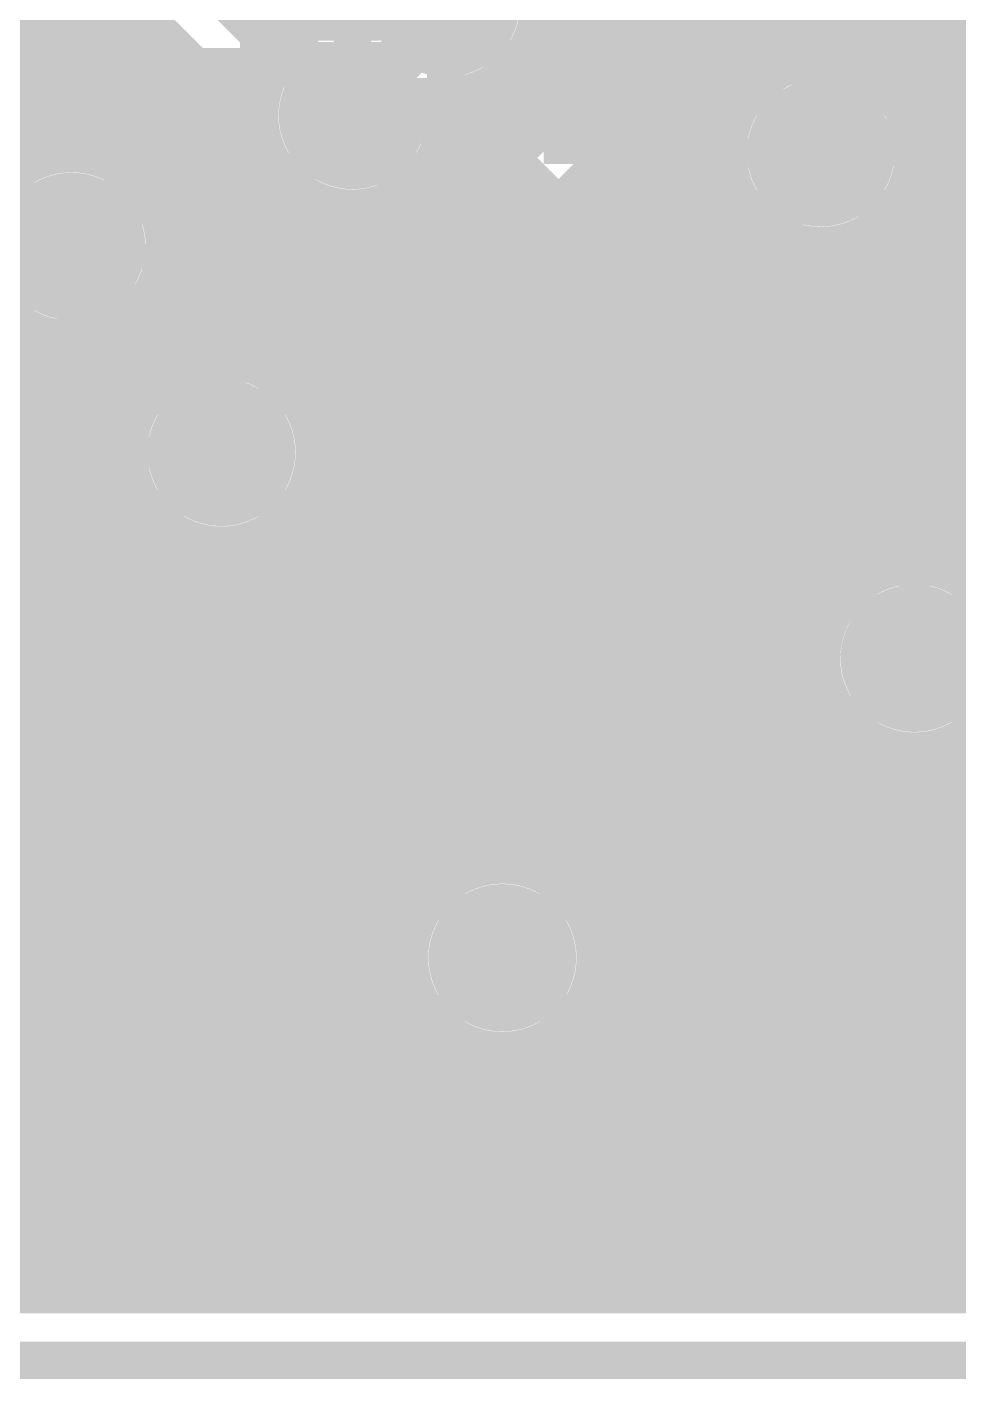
# Model space of a CAD drawing. Extents: x -4 to 136, y -50 to 40.
# Drawn here: x 54.44 to 60.75, y -4.13 to 5.04 of the extents above; entities that cross this region are included whole.
import ezdxf

# ---------------------------------------------------------------- set-up
doc = ezdxf.new("R2010")
doc.units = 0
doc.header["$MEASUREMENT"] = 0
doc.layers.get('0').update_dxf_attribs({"linetype": 'CONTINUOUS'})
for name, color, linetype in [('25-335-0_BOT', 7, 'CONTINUOUS'), ('25-335-0_DRD', 7, 'CONTINUOUS'), ('25-335-0_GND', 6, 'CONTINUOUS'), ('25-335-0_IN1', 4, 'CONTINUOUS'), ('25-335-0_SMT', 5, 'CONTINUOUS'), ('25-335-0_SPT', 10, 'CONTINUOUS'), ('25-335-0_SST', 9, 'CONTINUOUS'), ('25-335-0_TOP', 12, 'CONTINUOUS'), ('THRUHOLE_TAP', 15, 'CONTINUOUS')]:
    doc.layers.add(name, color=color, linetype=linetype)

# ---------------------------------------------------------------- blocks, each defined once
blk = doc.blocks.new('ROUND_40')
at = {"const_width": 0.29972}
blk.add_lwpolyline([(-0.14986, 0, 1), (0.14986, 0, 1)], format="xyb", close=True, dxfattribs=at)
blk = doc.blocks.new('ROUND_60')
at = {"const_width": 0.50038}
blk.add_lwpolyline([(-0.25019, 0, 1), (0.25019, 0, 1)], format="xyb", close=True, dxfattribs=at)
blk = doc.blocks.new('ROUND_62')
at = {"const_width": 0.50038}
blk.add_lwpolyline([(-0.25019, 0, 1), (0.25019, 0, 1)], format="xyb", close=True, dxfattribs=at)
blk = doc.blocks.new('ROUND_63')
at = {"const_width": 0.0635}
blk.add_lwpolyline([(-0.03175, 0, 1), (0.03175, 0, 1)], format="xyb", close=True, dxfattribs=at)
blk = doc.blocks.new('ROUND_45')
at = {"const_width": 0.29972}
blk.add_lwpolyline([(-0.14986, 0, 1), (0.14986, 0, 1)], format="xyb", close=True, dxfattribs=at)
blk = doc.blocks.new('RECTANGLE_2')
blk.add_solid([(0.4826, 0.4064), (0.4826, -0.4064), (-0.4826, 0.4064), (-0.4826, -0.4064)])
blk = doc.blocks.new('RECTANGLE_30')
blk.add_solid([(0.84963, 0.40005), (0.84963, -0.40005), (-0.84963, 0.40005), (-0.84963, -0.40005)])
blk = doc.blocks.new('ROUND_23')
at = {"const_width": 0.10033}
blk.add_lwpolyline([(-0.050164, 0, 1), (0.050164, 0, 1)], format="xyb", close=True, dxfattribs=at)

msp = doc.modelspace()

# ---------------------------------------------------------------- linework, layer by layer
at = {"layer": '25-335-0_BOT'}
for points, const_width in [([(53.34, 17.78), (53.34, 14.732), (54.61, 13.462), (54.61, 8.89), (53.975, 8.255), (53.975, 7.112), (56.642, 4.445)], 0.381), ([(59.817, 14.097), (59.817, 7.366), (60.452, 6.731), (60.452, 0.762)], 0.2032), ([(58.0644, 9.11352), (58.0644, 5.0292)], 0.254), ([(58.293, 9.06272), (58.293, 4.8006)], 0.254), ([(58.5216, 9.06018), (58.5216, 4.6228)], 0.254), ([(58.7502, 9.1059), (58.7502, 4.6228)], 0.254), ([(53.6067, 6.7437), (56.02224, 4.32816)], 0.254), ([(60.0202, 6.55066), (60.0202, 4.7879)], 0.254), ([(58.9788, 6.42366), (58.9788, 4.6228)], 0.254), ([(59.8932, 6.42366), (59.8932, 4.81584)], 0.254), ([(59.2074, 6.27126), (59.2074, 4.6228)], 0.254), ([(59.436, 6.22808), (59.436, 4.69138)], 0.254), ([(59.6646, 6.27126), (59.6646, 4.8006)], 0.254), ([(54.4068, 5.9436), (54.4068, 4.09194)], 0.254), ([(54.6354, 5.715), (54.6354, 4.1783)], 0.254), ([(54.864, 5.4864), (54.864, 4.17322)], 0.254), ([(55.0926, 5.2578), (55.0926, 4.0767)], 0.254), ([(55.2196, 5.1308), (51.7398, 5.1308)], 0.254), ([(59.817, 4.191), (58.293, 4.191), (57.277, 5.207)], 0.2032), ([(57.90692, 5.18668), (58.4708, 4.6228)], 0.254), ([(60.0202, 5.1308), (57.9628, 5.1308)], 0.254), ([(55.3212, 5.0292), (55.3212, 3.79222)], 0.254), ([(55.4482, 4.9022), (51.7398, 4.9022)], 0.254), ([(60.0202, 4.9022), (58.1914, 4.9022)], 0.254), ([(55.5498, 4.8006), (55.5498, 2.7559)], 0.254), ([(55.6768, 4.6736), (51.7398, 4.6736)], 0.254), ([(59.4106, 4.6736), (58.42, 4.6736)], 0.254), ([(55.7784, 4.572), (55.7784, 2.78892)], 0.254), ([(57.25668, 4.57708), (57.277, 4.57675)], 0.254), ([(57.29478, 4.57708), (57.98058, 3.89128)], 0.254), ([(59.35726, 4.6228), (58.4708, 4.6228)], 0.254), ([(57.3786, 4.49326), (57.3786, 0.0508)], 0.254), ([(55.9054, 4.445), (51.7398, 4.445)], 0.254), ([(57.42686, 4.445), (57.27192, 4.445)], 0.254), ([(56.007, 4.3434), (56.007, 2.73558)], 0.254), ([(56.05526, 4.2164), (51.7398, 4.2164)], 0.254), ([(57.65546, 4.2164), (57.22874, 4.2164)], 0.254), ([(57.6072, 4.26466), (57.6072, 0.0508)], 0.254), ([(57.15, 4.07162), (57.15, 0.0508)], 0.254), ([(57.8358, 4.03606), (57.8358, 0.0508)], 0.254), ([(56.20766, 3.9878), (55.1942, 3.9878)], 0.254), ([(56.2356, 3.9624), (56.2356, 2.56286)], 0.254), ([(57.88406, 3.9878), (57.0738, 3.9878)], 0.254), ([(56.4642, 3.84048), (56.4642, 0.0508)], 0.254), ([(56.6928, 3.81762), (56.6928, 0.0508)], 0.254), ([(56.9214, 3.88112), (56.9214, 0.0508)], 0.254), ([(58.0644, 3.82524), (58.0644, 0.0508)], 0.254), ([(58.293, 3.7592), (55.3339, 3.7592)], 0.254), ([(59.35726, 3.7592), (58.293, 3.7592)], 0.254), ([(58.293, 3.7592), (58.293, 0.0508)], 0.254), ([(58.5216, 3.7592), (58.5216, 0.0508)], 0.254), ([(58.7502, 3.7592), (58.7502, 0.0508)], 0.254), ([(58.9788, 3.7592), (58.9788, 0.0508)], 0.254), ([(59.2074, 3.7592), (59.2074, 0.0508)], 0.254), ([(59.436, 3.68808), (59.436, 0.0508)], 0.254), ([(59.6646, 3.57886), (59.6646, 0.0508)], 0.254), ([(59.8932, 3.56616), (59.8932, 1.05156)], 0.254), ([(60.0202, 3.5941), (60.0202, 1.2192)], 0.254), ([(60.0202, 3.5306), (55.36692, 3.5306)], 0.254), ([(60.0202, 3.302), (55.31358, 3.302)], 0.254), ([(55.3212, 3.31978), (55.3212, 2.6162)], 0.254), ([(54.3306, 3.0734), (51.9303, 3.0734)], 0.254), ([(54.4068, 3.02006), (54.4068, 0.0508)], 0.254), ([(55.0926, 3.0353), (55.0926, 0.0508)], 0.254), ([(60.0202, 3.0734), (55.14086, 3.0734)], 0.254), ([(54.6354, 2.9337), (54.6354, 0.0508)], 0.254), ([(54.864, 2.93878), (54.864, 0.0508)], 0.254), ([(60.0202, 2.8448), (51.84394, 2.8448)], 0.254), ([(55.31866, 2.6162), (51.59756, 2.6162)], 0.254), ([(60.0202, 2.6162), (56.1848, 2.6162)], 0.254), ([(55.16626, 2.3876), (42.60088, 2.3876)], 0.254), ([(60.0202, 2.3876), (56.33974, 2.3876)], 0.254), ([(55.12308, 2.159), (42.40784, 2.159)], 0.254), ([(60.0202, 2.159), (56.38292, 2.159)], 0.254), ([(55.16626, 1.9304), (46.43628, 1.9304)], 0.254), ([(60.0202, 1.9304), (56.33974, 1.9304)], 0.254), ([(56.2356, 1.7526), (56.2356, 0.0508)], 0.254), ([(55.31866, 1.7018), (51.85156, 1.7018)], 0.254), ([(55.3212, 1.69926), (55.3212, 0.0508)], 0.254), ([(60.0202, 1.7018), (56.1848, 1.7018)], 0.254), ([(55.5498, 1.5621), (55.5498, 0.0508)], 0.254), ([(55.7784, 1.52908), (55.7784, 0.0508)], 0.254), ([(56.007, 1.58242), (56.007, 0.0508)], 0.254), ([(60.0202, 1.4732), (52.85486, 1.4732)], 0.254), ([(60.0202, 1.2446), (53.086, 1.2446)], 0.254), ([(51.562, 1.143), (52.578, 1.143), (54.102, -0.381), (62.865, -0.381), (63.5, 0.254), (68.707, 0.254), (68.961, 0)], 0.2032), ([(59.87542, 1.016), (53.3146, 1.016)], 0.254), ([(59.82208, 0.7874), (53.5432, 0.7874)], 0.254), ([(59.8551, 0.5588), (53.7718, 0.5588)], 0.254), ([(59.8932, 0.4699), (59.8932, 0.0508)], 0.254), ([(59.99226, 0.3302), (54.0004, 0.3302)], 0.254), ([(60.8076, 0.2413), (60.8076, 0.0508)], 0.254), ([(60.1218, 0.22606), (60.1218, 0.0508)], 0.254), ([(62.73546, 0.1016), (54.229, 0.1016)], 0.254), ([(60.3504, 0.1397), (60.3504, 0.0508)], 0.254), ([(60.579, 0.14478), (60.579, 0.0508)], 0.254), ([(62.68466, 0.0508), (54.2798, 0.0508)], 0.254), ([(57.22366, -0.8128), (52.0319, -0.8128)], 0.254), ([(57.22366, -0.8128), (54.102, -0.8128)], 0.254), ([(54.4068, -0.8128), (54.4068, -2.4003)], 0.254), ([(54.6354, -0.8128), (54.6354, -2.4003)], 0.254), ([(54.864, -0.8128), (54.864, -2.4003)], 0.254), ([(55.0926, -0.8128), (55.0926, -2.4003)], 0.254), ([(55.3212, -0.8128), (55.3212, -2.4003)], 0.254), ([(55.5498, -0.8128), (55.5498, -2.4003)], 0.254), ([(55.7784, -0.8128), (55.7784, -2.4003)], 0.254), ([(56.007, -0.8128), (56.007, -2.4003)], 0.254), ([(56.2356, -0.8128), (56.2356, -2.4003)], 0.254), ([(56.4642, -0.8128), (56.4642, -2.4003)], 0.254), ([(56.6928, -0.8128), (56.6928, -2.4003)], 0.254), ([(56.9214, -0.8128), (56.9214, -2.4003)], 0.254), ([(57.15, -0.8128), (57.15, -0.89662)], 0.254), ([(65.95364, -0.8128), (58.0898, -0.8128)], 0.254), ([(62.865, -0.8128), (58.0898, -0.8128)], 0.254), ([(58.293, -0.8128), (58.293, -2.4003)], 0.254), ([(58.5216, -0.8128), (58.5216, -2.4003)], 0.254), ([(58.7502, -0.8128), (58.7502, -2.4003)], 0.254), ([(58.9788, -0.8128), (58.9788, -2.4003)], 0.254), ([(59.2074, -0.8128), (59.2074, -2.4003)], 0.254), ([(59.436, -0.8128), (59.436, -2.4003)], 0.254), ([(59.6646, -0.8128), (59.6646, -2.4003)], 0.254), ([(59.8932, -0.8128), (59.8932, -2.4003)], 0.254), ([(60.1218, -0.8128), (60.1218, -2.4003)], 0.254), ([(60.3504, -0.8128), (60.3504, -2.4003)], 0.254), ([(60.579, -0.8128), (60.579, -2.4003)], 0.254), ([(60.8076, -0.8128), (60.8076, -2.4003)], 0.254), ([(57.07126, -1.0414), (52.06492, -1.0414)], 0.254), ([(65.89776, -1.0414), (58.24474, -1.0414)], 0.254), ([(57.02808, -1.27), (52.01158, -1.27)], 0.254), ([(65.87998, -1.27), (58.28792, -1.27)], 0.254), ([(57.07126, -1.4986), (51.83886, -1.4986)], 0.254), ([(62.1284, -1.4986), (58.24474, -1.4986)], 0.254), ([(57.15, -1.64084), (57.15, -2.4003)], 0.254), ([(57.22366, -1.7272), (47.49038, -1.7272)], 0.254), ([(58.0644, -1.75006), (58.0644, -2.4003)], 0.254), ([(62.00648, -1.7272), (58.0898, -1.7272)], 0.254), ([(57.3786, -1.83388), (57.3786, -2.4003)], 0.254), ([(61.98362, -1.9558), (47.46752, -1.9558)], 0.254), ([(57.6072, -1.89738), (57.6072, -2.4003)], 0.254), ([(57.8358, -1.87452), (57.8358, -2.4003)], 0.254), ([(62.04712, -2.1844), (47.34306, -2.1844)], 0.254), ([(62.22238, -2.4003), (53.82006, -2.4003)], 0.254), ([(62.23762, -2.413), (53.83784, -2.413)], 0.254), ([(95.25, -3.302), (70.739, -3.302), (69.977, -2.54), (68.707, -2.54), (68.326, -2.921), (53.467, -2.921)], 0.381), ([(68.326, -3.4417), (53.82006, -3.4417)], 0.254), ([(54.4068, -3.4417), (54.4068, -3.556)], 0.254), ([(54.6354, -3.4417), (54.6354, -3.556)], 0.254), ([(54.864, -3.4417), (54.864, -3.556)], 0.254), ([(55.0926, -3.4417), (55.0926, -3.556)], 0.254), ([(55.3212, -3.4417), (55.3212, -3.556)], 0.254), ([(55.5498, -3.4417), (55.5498, -3.556)], 0.254), ([(55.7784, -3.4417), (55.7784, -3.556)], 0.254), ([(56.007, -3.4417), (56.007, -3.556)], 0.254), ([(56.2356, -3.4417), (56.2356, -3.556)], 0.254), ([(56.4642, -3.4417), (56.4642, -3.556)], 0.254), ([(56.6928, -3.4417), (56.6928, -3.556)], 0.254), ([(56.9214, -3.4417), (56.9214, -3.556)], 0.254), ([(57.15, -3.4417), (57.15, -3.556)], 0.254), ([(57.3786, -3.4417), (57.3786, -3.556)], 0.254), ([(57.6072, -3.4417), (57.6072, -3.556)], 0.254), ([(57.8358, -3.4417), (57.8358, -3.556)], 0.254), ([(58.0644, -3.4417), (58.0644, -3.556)], 0.254), ([(58.293, -3.4417), (58.293, -3.556)], 0.254), ([(58.5216, -3.4417), (58.5216, -3.556)], 0.254), ([(58.7502, -3.4417), (58.7502, -3.556)], 0.254), ([(58.9788, -3.4417), (58.9788, -3.556)], 0.254), ([(59.2074, -3.4417), (59.2074, -3.556)], 0.254), ([(59.436, -3.4417), (59.436, -3.556)], 0.254), ([(59.6646, -3.4417), (59.6646, -3.556)], 0.254), ([(59.8932, -3.4417), (59.8932, -3.556)], 0.254), ([(60.1218, -3.4417), (60.1218, -3.556)], 0.254), ([(60.3504, -3.4417), (60.3504, -3.556)], 0.254), ([(60.579, -3.4417), (60.579, -3.556)], 0.254), ([(60.8076, -3.4417), (60.8076, -3.556)], 0.254), ([(68.38442, -3.556), (15.86738, -3.556)], 0.254)]:
    msp.add_lwpolyline(points, dxfattribs=dict(at, const_width=const_width))
at = {"layer": '25-335-0_BOT', "const_width": 0.254}
for points in [[(59.817, 4.82092, 0.2070678), (59.35784, 4.62225)], [(60.0202, 4.7879, 0.0822145), (59.817, 4.82154)], [(57.27192, 4.445, 0.0527512), (57.25798, 4.57681)], [(56.642, 3.81508, 0.4142136), (57.27192, 4.445)], [(56.02224, 4.32816, 0.3606324), (56.642, 3.81508)], [(54.737, 4.18592, 0.4142136), (54.10708, 3.556)], [(55.36692, 3.556, 0.4142136), (54.737, 4.18592)], [(57.9882, 3.8862, 0.1989124), (58.293, 3.75995)], [(59.35726, 3.7592, 0.2070673), (59.817, 3.56028)], [(54.10708, 3.556, 0.4142136), (54.737, 2.92608)], [(54.737, 2.92608, 0.4142136), (55.36692, 3.556)], [(59.817, 3.56108, 0.082214), (60.02, 3.59468)], [(55.753, 2.78892, 0.4142136), (55.12308, 2.159)], [(56.38292, 2.159, 0.4142136), (55.753, 2.78892)], [(55.12308, 2.159, 0.4142136), (55.753, 1.52908)], [(55.753, 1.52908, 0.4142136), (56.38292, 2.159)], [(60.0202, 1.2192, 0.2063465), (59.82313, 0.762)], [(59.82208, 0.762, 0.4142136), (60.452, 0.13208)], [(60.452, 0.13208, 0.4142136), (61.08192, 0.762)], [(57.22366, -0.8128, 0.2055834), (57.02738, -1.27)], [(58.28792, -1.27, 0.206347), (58.09052, -0.81204)], [(57.02808, -1.27, 0.4142136), (57.658, -1.89992)], [(57.658, -1.89992, 0.4142136), (58.28792, -1.27)]]:
    msp.add_lwpolyline(points, format="xyb", dxfattribs=at)
at = {"layer": '25-335-0_DRD', "const_width": 0.254}
for points in [[(-4.0005, 34.00044), (-4.0005, -4.0005), (135.99922, -4.0005), (135.99922, 34.00044), (-4.0005, 34.00044)], [(56.642, 5.842), (56.642, 4.572)], [(57.912, 5.842), (56.642, 4.572)], [(57.912, 4.572), (56.642, 5.842)], [(57.912, 4.572), (57.912, 5.842)], [(56.007, 5.08), (56.007, 3.81)], [(57.277, 5.08), (56.007, 5.08)], [(57.277, 5.08), (56.007, 3.81)], [(57.277, 3.81), (56.007, 5.08)], [(57.277, 3.81), (57.277, 5.08)], [(59.182, 4.826), (59.182, 3.556)], [(60.452, 4.826), (59.182, 4.826)], [(60.452, 4.826), (59.182, 3.556)], [(60.452, 3.556), (59.182, 4.826)], [(60.452, 3.556), (60.452, 4.826)], [(56.642, 4.572), (57.912, 4.572)], [(55.372, 4.191), (54.102, 4.191)], [(55.372, 4.191), (54.102, 2.921)], [(55.372, 2.921), (54.102, 4.191)], [(55.372, 2.921), (55.372, 4.191)], [(56.007, 3.81), (57.277, 3.81)], [(59.182, 3.556), (60.452, 3.556)], [(54.102, 2.921), (55.372, 2.921)], [(55.118, 2.794), (55.118, 1.524)], [(56.388, 2.794), (55.118, 2.794)], [(56.388, 2.794), (55.118, 1.524)], [(56.388, 1.524), (55.118, 2.794)], [(56.388, 1.524), (56.388, 2.794)], [(55.118, 1.524), (56.388, 1.524)], [(59.817, 1.397), (59.817, 0.127)], [(61.087, 1.397), (59.817, 1.397)], [(61.087, 1.397), (59.817, 0.127)], [(61.087, 0.127), (59.817, 1.397)], [(56.261, 1.27), (56.261, 0)], [(57.531, 1.27), (56.261, 1.27)], [(57.531, 1.27), (56.261, 0)], [(57.531, 0), (56.261, 1.27)], [(56.261, 1.27), (56.261, 0)], [(57.531, 1.27), (56.261, 1.27)], [(57.531, 1.27), (56.261, 0)], [(57.531, 0), (56.261, 1.27)], [(57.531, 0), (57.531, 1.27)], [(57.531, 0), (57.531, 1.27)], [(59.817, 0.127), (61.087, 0.127)], [(56.261, 0), (57.531, 0)], [(56.261, 0), (57.531, 0)], [(57.023, -0.635), (57.023, -1.905)], [(58.293, -0.635), (57.023, -0.635)], [(58.293, -0.635), (57.023, -1.905)], [(58.293, -1.905), (57.023, -0.635)], [(58.293, -1.905), (58.293, -0.635)], [(57.023, -1.905), (58.293, -1.905)]]:
    msp.add_lwpolyline(points, dxfattribs=at)
at = {"layer": '25-335-0_GND', "const_width": 0.254}
msp.add_lwpolyline([(-4.0005, 34.00044), (-4.0005, -4.0005), (135.99922, -4.0005), (135.99922, 34.00044), (-4.0005, 34.00044)], dxfattribs=at)
at = {"layer": '25-335-0_IN1'}
for points, const_width in [([(11.557, 19.812), (15.113, 19.812), (17.145, 17.78), (17.145, 10.033), (17.653, 9.525), (24.003, 9.525), (28.829, 4.699), (39.624, 4.699), (40.132, 4.191), (40.132, -1.905), (40.64, -2.413), (49.149, -2.413), (49.657, -1.905), (57.023, -1.905), (57.658, -1.27)], 0.2032), ([(60.96, 10.16), (60.96, 8.382), (59.436, 6.858), (59.436, 5.842), (55.753, 2.159)], 0.2032), ([(58.0644, 8.17626), (58.0644, 5.08)], 0.254), ([(60.8076, 7.61746), (60.8076, 1.2827)], 0.254), ([(60.579, 7.38886), (60.579, 1.37922)], 0.254), ([(60.3504, 7.16026), (60.3504, 4.52628)], 0.254), ([(60.1218, 6.93166), (60.1218, 4.74218)], 0.254), ([(59.8932, 6.42366), (59.8932, 4.81584)], 0.254), ([(59.0042, 6.0198), (57.24398, 4.25958)], 0.254), ([(59.7408, 5.5372), (56.38292, 2.17678)], 0.254), ([(59.6646, 5.45846), (59.6646, 4.8006)], 0.254), ([(59.436, 5.22986), (59.436, 4.69138)], 0.254), ([(57.277, 5.207), (54.737, 5.207), (50.292, 0.762)], 0.2032), ([(58.11266, 5.1308), (57.90184, 5.1308)], 0.254), ([(63.7032, 5.1308), (59.3344, 5.1308)], 0.254), ([(59.2074, 5.00126), (59.2074, 4.34848)], 0.254), ([(57.88406, 4.9022), (57.82818, 4.9022)], 0.254), ([(57.8358, 4.9149), (57.8358, 4.8514)], 0.254), ([(63.7032, 4.9022), (59.1058, 4.9022)], 0.254), ([(54.9148, 4.7752), (51.84648, 1.70434)], 0.254), ([(56.10606, 4.7752), (54.9148, 4.7752)], 0.254), ([(55.0926, 4.7752), (55.0926, 4.0767)], 0.254), ([(55.3212, 4.7752), (55.3212, 3.79222)], 0.254), ([(55.5498, 4.7752), (55.5498, 2.7559)], 0.254), ([(55.7784, 4.7752), (55.7784, 2.794)], 0.254), ([(56.007, 4.7752), (56.007, 3.0226)], 0.254), ([(58.9788, 4.77266), (58.9788, -3.556)], 0.254), ([(56.05526, 4.6736), (54.8132, 4.6736)], 0.254), ([(54.864, 4.72186), (54.864, 4.17322)], 0.254), ([(57.6072, 4.67106), (57.6072, 4.6228)], 0.254), ([(57.65546, 4.6736), (57.61228, 4.6736)], 0.254), ([(59.4106, 4.6736), (58.8772, 4.6736)], 0.254), ([(63.7032, 4.6736), (60.22086, 4.6736)], 0.254), ([(57.25668, 4.57708), (57.277, 4.57675)], 0.254), ([(57.3786, 4.5847), (57.3786, 4.3942)], 0.254), ([(54.6354, 4.49326), (54.6354, 4.1783)], 0.254), ([(58.7502, 4.54406), (58.7502, -3.556)], 0.254), ([(56.01208, 4.445), (54.5846, 4.445)], 0.254), ([(57.42686, 4.445), (57.27192, 4.445)], 0.254), ([(59.24042, 4.445), (58.6486, 4.445)], 0.254), ([(63.7032, 4.445), (60.39358, 4.445)], 0.254), ([(58.5216, 4.31546), (58.5216, -3.556)], 0.254), ([(56.05526, 4.2164), (54.356, 4.2164)], 0.254), ([(54.4068, 4.26466), (54.4068, 4.09194)], 0.254), ([(59.18708, 4.2164), (58.42, 4.2164)], 0.254), ([(63.7032, 4.2164), (60.44692, 4.2164)], 0.254), ([(58.293, 4.08686), (58.293, -3.556)], 0.254), ([(59.2074, 4.03098), (59.2074, -3.556)], 0.254), ([(56.20766, 3.9878), (55.1942, 3.9878)], 0.254), ([(56.2356, 3.9624), (56.2356, 3.2512)], 0.254), ([(59.2201, 3.9878), (58.1914, 3.9878)], 0.254), ([(63.7032, 3.9878), (60.4139, 3.9878)], 0.254), ([(56.82488, 3.84302), (55.77078, 2.78892)], 0.254), ([(56.4642, 3.84048), (56.4642, 3.4798)], 0.254), ([(56.6928, 3.81762), (56.6928, 3.7084)], 0.254), ([(58.0644, 3.85826), (58.0644, -0.7874)], 0.254), ([(60.3504, 3.85572), (60.3504, 1.3843)], 0.254), ([(56.74106, 3.7592), (55.3339, 3.7592)], 0.254), ([(59.35726, 3.7592), (57.9628, 3.7592)], 0.254), ([(62.24778, 3.7592), (60.2742, 3.7592)], 0.254), ([(59.436, 3.68808), (59.436, -3.556)], 0.254), ([(60.1218, 3.63982), (60.1218, 1.29794)], 0.254), ([(57.8358, 3.62966), (57.8358, -0.66548)], 0.254), ([(59.6646, 3.57886), (59.6646, -3.556)], 0.254), ([(59.8932, 3.56616), (59.8932, 1.05156)], 0.254), ([(51.435, -1.016), (52.324, -1.016), (54.737, 1.397), (54.737, 3.556)], 0.2032), ([(56.51246, 3.5306), (55.36692, 3.5306)], 0.254), ([(61.9633, 3.5306), (57.7342, 3.5306)], 0.254), ([(57.6072, 3.40106), (57.6072, -0.64262)], 0.254), ([(56.28386, 3.302), (55.31358, 3.302)], 0.254), ([(55.3212, 3.31978), (55.3212, 2.6162)], 0.254), ([(61.86678, 3.302), (57.5056, 3.302)], 0.254), ([(55.1688, 3.09626), (55.1688, 2.39522)], 0.254), ([(57.3786, 3.17246), (57.3786, -0.70612)], 0.254), ([(56.05526, 3.0734), (55.1688, 3.0734)], 0.254), ([(61.8617, 3.0734), (57.277, 3.0734)], 0.254), ([(57.15, 2.94386), (57.15, -0.89662)], 0.254), ([(55.82666, 2.8448), (55.1688, 2.8448)], 0.254), ([(61.94806, 2.8448), (57.0484, 2.8448)], 0.254), ([(56.9214, 2.71526), (56.9214, -1.39446)], 0.254), ([(55.31866, 2.6162), (55.1688, 2.6162)], 0.254), ([(62.1919, 2.6162), (56.8198, 2.6162)], 0.254), ([(56.6928, 2.48666), (56.6928, -1.4732)], 0.254), ([(62.65926, 2.3876), (56.5912, 2.3876)], 0.254), ([(56.4642, 2.25806), (56.4642, -1.4732)], 0.254), ([(62.8142, 2.159), (56.38292, 2.159)], 0.254), ([(55.1688, 1.92278), (55.1688, 1.397)], 0.254), ([(62.8142, 1.9304), (56.33974, 1.9304)], 0.254), ([(56.2356, 1.7526), (56.2356, -1.4732)], 0.254), ([(55.31866, 1.7018), (55.1688, 1.7018)], 0.254), ([(55.3212, 1.69926), (55.3212, -1.4732)], 0.254), ([(62.8142, 1.7018), (56.1848, 1.7018)], 0.254), ([(55.5498, 1.5621), (55.5498, -1.4732)], 0.254), ([(55.7784, 1.52908), (55.7784, -1.4732)], 0.254), ([(56.007, 1.58242), (56.007, -1.4732)], 0.254), ([(62.37478, 1.4732), (55.1688, 1.4732)], 0.254), ([(60.0456, 1.2446), (55.14086, 1.2446)], 0.254), ([(62.0903, 1.2446), (60.85586, 1.2446)], 0.254), ([(55.0418, 1.0922), (52.63388, -1.31572)], 0.254), ([(55.0926, 1.15062), (55.0926, -1.4732)], 0.254), ([(59.87542, 1.016), (54.9656, 1.016)], 0.254), ([(54.864, 0.91186), (54.864, -1.4732)], 0.254), ([(59.82208, 0.7874), (54.737, 0.7874)], 0.254), ([(54.6354, 0.68326), (54.6354, -1.4732)], 0.254), ([(59.8551, 0.5588), (54.5084, 0.5588)], 0.254), ([(54.4068, 0.45466), (54.4068, -1.4732)], 0.254), ([(59.8932, 0.4699), (59.8932, -3.556)], 0.254), ([(59.99226, 0.3302), (54.2798, 0.3302)], 0.254), ([(60.8076, 0.2413), (60.8076, -3.556)], 0.254), ([(60.1218, 0.22606), (60.1218, -3.556)], 0.254), ([(62.8142, 0.1016), (54.0512, 0.1016)], 0.254), ([(60.3504, 0.1397), (60.3504, -3.556)], 0.254), ([(60.579, 0.14478), (60.579, -3.556)], 0.254), ([(62.8142, -0.127), (53.8226, -0.127)], 0.254), ([(62.8142, -0.3556), (53.594, -0.3556)], 0.254), ([(62.8142, -0.5842), (53.3654, -0.5842)], 0.254), ([(57.22366, -0.8128), (53.1368, -0.8128)], 0.254), ([(62.8142, -0.8128), (58.0898, -0.8128)], 0.254), ([(57.07126, -1.0414), (52.9082, -1.0414)], 0.254), ([(62.8142, -1.0414), (58.24474, -1.0414)], 0.254), ([(57.02808, -1.27), (52.6796, -1.27)], 0.254), ([(57.02808, -1.28778), (56.84266, -1.4732)], 0.254), ([(57.02808, -1.27), (57.02833, -1.28777)], 0.254), ([(62.63386, -1.27), (58.28792, -1.27)], 0.254), ([(56.84266, -1.4732), (51.8668, -1.4732)], 0.254), ([(62.1284, -1.4986), (58.24474, -1.4986)], 0.254), ([(58.0644, -1.75006), (58.0644, -3.556)], 0.254), ([(62.00648, -1.7272), (58.0898, -1.7272)], 0.254), ([(57.63768, -1.89992), (57.33288, -2.20472)], 0.254), ([(61.98362, -1.9558), (57.5818, -1.9558)], 0.254), ([(57.6072, -1.9304), (57.6072, -3.556)], 0.254), ([(57.63768, -1.89992), (57.658, -1.90025)], 0.254), ([(57.8358, -1.87452), (57.8358, -3.556)], 0.254), ([(62.04712, -2.1844), (57.3532, -2.1844)], 0.254), ([(57.3786, -2.159), (57.3786, -3.556)], 0.254), ([(57.15, -2.31648), (57.15, -3.556)], 0.254), ([(57.023, -2.3368), (53.70322, -2.3368)], 0.254), ([(62.23762, -2.413), (53.83784, -2.413)], 0.254), ([(54.4068, -2.3368), (54.4068, -3.556)], 0.254), ([(54.6354, -2.3368), (54.6354, -3.556)], 0.254), ([(54.864, -2.3368), (54.864, -3.556)], 0.254), ([(55.0926, -2.3368), (55.0926, -3.556)], 0.254), ([(55.3212, -2.3368), (55.3212, -3.556)], 0.254), ([(55.5498, -2.3368), (55.5498, -3.556)], 0.254), ([(55.7784, -2.3368), (55.7784, -3.556)], 0.254), ([(56.007, -2.3368), (56.007, -3.556)], 0.254), ([(56.2356, -2.3368), (56.2356, -3.556)], 0.254), ([(56.4642, -2.3368), (56.4642, -3.556)], 0.254), ([(56.6928, -2.3368), (56.6928, -3.556)], 0.254), ([(56.9214, -2.3368), (56.9214, -3.556)], 0.254), ([(66.90614, -2.6416), (54.03088, -2.6416)], 0.254), ([(68.50126, -2.8702), (54.09438, -2.8702)], 0.254), ([(68.3641, -3.0988), (54.07152, -3.0988)], 0.254), ([(68.33108, -3.3274), (53.94706, -3.3274)], 0.254), ([(68.38442, -3.556), (15.86738, -3.556)], 0.254)]:
    msp.add_lwpolyline(points, dxfattribs=dict(at, const_width=const_width))
at = {"layer": '25-335-0_IN1', "const_width": 0.254}
for points in [[(57.277, 4.57708, 0.4142136), (57.90692, 5.207)], [(56.10606, 4.7752, 0.1389295), (56.01251, 4.445)], [(59.817, 4.82092, 0.4142136), (59.18708, 4.191)], [(60.44692, 4.191, 0.4142136), (59.817, 4.82092)], [(57.27192, 4.445, 0.0527512), (57.25798, 4.57681)], [(56.01208, 4.445, 0.4142136), (56.642, 3.81508)], [(57.24398, 4.25958, 0.0748381), (57.27189, 4.445)], [(54.737, 4.18592, 0.4142136), (54.10708, 3.556)], [(55.36692, 3.556, 0.4142136), (54.737, 4.18592)], [(59.18708, 4.191, 0.4142136), (59.817, 3.56108)], [(59.817, 3.56108, 0.4142136), (60.44692, 4.191)], [(56.642, 3.81508, 0.0738676), (56.8251, 3.84228)], [(55.1688, 3.09626, 0.2070673), (55.36772, 3.556)], [(55.753, 2.78892, 0.3056554), (55.1688, 2.39522)], [(55.753, 1.52908, 0.4142136), (56.38292, 2.159)], [(55.1688, 1.92278, 0.3056551), (55.753, 1.52908)], [(55.0418, 1.0922, 0.1989124), (55.16805, 1.397)], [(55.0418, 1.0922, 0.1989124), (55.16805, 1.397)], [(60.452, 1.39192, 0.4142136), (59.82208, 0.762)], [(61.08192, 0.762, 0.4142136), (60.452, 1.39192)], [(59.82208, 0.762, 0.4142136), (60.452, 0.13208)], [(60.452, 0.13208, 0.4142136), (61.08192, 0.762)], [(57.658, -0.64008, 0.4142136), (57.02808, -1.27)], [(58.28792, -1.27, 0.4142136), (57.658, -0.64008)], [(57.658, -1.89992, 0.4142136), (58.28792, -1.27)], [(57.023, -2.3368, 0.1989124), (57.32833, -2.21033)]]:
    msp.add_lwpolyline(points, format="xyb", dxfattribs=at)
at = {"layer": '25-335-0_SST'}
for points, const_width in [([(57.404, 6.35), (57.15, 6.096), (57.15, 5.08)], 0.1524), ([(59.2455, 2.3495), (59.2455, 5.2705), (57.6072, 5.2705), (57.6072, 2.3495), (59.2455, 2.3495)], 0.1524), ([(55.38216, 4.79298), (55.38216, 4.43738), (55.55234, 4.318), (55.72252, 4.318), (55.89016, 4.43738), (55.89016, 4.79298), (54.87416, 4.79298)], 0.1524), ([(56.71566, 4.86664), (56.71566, 4.51104), (56.8833, 4.39166), (57.05348, 4.39166), (57.22366, 4.51104), (57.22366, 4.86664), (56.20766, 4.86664)], 0.1524), ([(60.12942, 4.65328), (60.12942, 4.29768), (60.29706, 4.1783), (60.46724, 4.1783), (60.63742, 4.29768), (60.63742, 4.65328), (59.62142, 4.65328)], 0.1524), ([(56.71566, 4.56946), (56.20766, 4.39166)], 0.1524), ([(55.38216, 4.4958), (54.87416, 4.318)], 0.1524), ([(60.12942, 4.3561), (59.62142, 4.1783)], 0.1524), ([(56.3753, 4.02844), (56.20766, 3.97002), (56.20766, 3.61442), (56.3753, 3.55346), (56.71566, 3.55346), (56.8833, 3.67284), (56.8833, 4.02844), (57.22366, 4.02844), (57.22366, 3.55346)], 0.1524), ([(55.38216, 3.89636), (55.38216, 3.54076), (55.21452, 3.4798), (55.04434, 3.4798), (54.87416, 3.54076), (54.87416, 3.89636), (55.04434, 3.95478), (55.21452, 3.95478), (55.89016, 3.71856)], 0.1524), ([(59.78906, 3.81508), (59.62142, 3.75666), (59.62142, 3.40106), (59.78906, 3.3401), (60.12942, 3.3401), (60.29706, 3.45948), (60.29706, 3.81508), (60.63742, 3.81508), (60.63742, 3.3401)], 0.1524), ([(54.87416, 2.6416), (54.87416, 3.11658), (55.55234, 2.6416), (55.72252, 2.6416), (55.89016, 2.70256), (55.89016, 3.05816), (55.72252, 3.11658)], 0.1524), ([(56.3753, 3.19024), (56.20766, 3.07086), (56.20766, 2.83464), (56.3753, 2.71526), (56.54548, 2.71526), (56.8833, 2.95402), (57.22366, 2.71526), (57.22366, 3.19024)], 0.1524), ([(59.95924, 2.5019), (59.95924, 2.97688), (60.63742, 2.74066), (60.63742, 2.62128), (59.62142, 2.62128)], 0.1524), ([(62.865, -2.286), (62.865, -2.794), (62.484, -3.175), (56.515, -3.175), (56.515, 1.905), (62.865, 1.905), (62.865, -2.286)], 0.20066), ([(60.02528, -0.1143), (59.17692, -0.1143), (59.00928, -0.05588), (59.00928, 0.29972), (59.17692, 0.35814), (60.02528, 0.35814)], 0.1524), ([(59.00928, -0.83566), (59.00928, -0.5969)], 0.1524), ([(59.00928, -0.71628), (60.02528, -0.71628), (59.8551, -0.5969)], 0.1524), ([(59.00928, -1.67386), (59.00928, -1.19888), (59.68492, -1.67386), (59.8551, -1.67386), (60.02528, -1.6129), (60.02528, -1.2573), (59.8551, -1.19888)], 0.1524)]:
    msp.add_lwpolyline(points, dxfattribs=dict(at, const_width=const_width))
at = {"layer": '25-335-0_TOP'}
for points, const_width in [([(49.53, 3.81), (51.689, 3.81), (52.324, 3.175), (54.102, 3.175), (54.356, 2.921), (57.277, 2.921), (57.912, 2.286), (59.055, 2.286), (59.309, 2.54), (65.151, 2.54), (65.405, 2.794), (66.167, 2.794), (66.675, 2.286), (66.675, 1.27), (66.929, 1.016), (75.057, 1.016), (75.438, 1.397), (75.438, 3.175), (77.724, 5.461), (90.17, 5.461), (90.805, 6.096), (94.869, 6.096), (95.123, 5.842), (99.822, 5.842)], 0.2032), ([(58.42, 5.969), (58.42, 4.5212)], 0.381), ([(56.642, 4.445), (58.0898, 4.445), (58.2168, 4.318), (58.42, 4.5212)], 0.381), ([(66.675, 4.445), (66.548, 4.318), (59.944, 4.318), (59.817, 4.191)], 0.2032), ([(54.737, 3.556), (54.991, 3.81), (59.182, 3.81), (59.436, 3.556), (60.198, 3.556), (60.452, 3.81), (66.04, 3.81), (66.421, 3.429)], 0.2032), ([(58.42, 3.0988), (62.4459, 3.0988), (62.484, 3.1369), (62.484, 3.175)], 0.2032), ([(55.753, 2.159), (53.34, 2.159)], 0.2032), ([(65.786, 2.032), (60.071, 2.032), (59.436, 1.397), (54.229, 1.397), (53.975, 1.143), (52.705, 1.143), (52.07, 1.778), (51.308, 1.778), (50.927, 1.397), (50.927, 0.508), (50.292, -0.127), (46.355, -0.127), (45.847, -0.635), (26.416, -0.635), (26.289, -0.762)], 0.2032), ([(60.2488, 1.6002), (59.74588, 1.09728)], 0.254), ([(60.93206, 1.6002), (60.2488, 1.6002)], 0.254), ([(60.3504, 1.6002), (60.3504, 1.3843)], 0.254), ([(60.579, 1.6002), (60.579, 1.37922)], 0.254), ([(60.93206, 1.6002), (60.6806, 1.34874)], 0.254), ([(60.8076, 1.6002), (60.8076, 1.4732)], 0.254), ([(60.80506, 1.4732), (60.1218, 1.4732)], 0.254), ([(60.1218, 1.47066), (60.1218, 1.29794)], 0.254), ([(60.452, 0.762), (60.706, 0.762), (61.468, 1.524), (64.897, 1.524), (66.167, 0.254), (67.818, 0.254), (68.961, -0.889), (75.438, -0.889), (75.692, -0.635), (93.853, -0.635), (94.488, -1.27), (99.441, -1.27), (99.949, -1.778)], 0.2032), ([(60.0456, 1.2446), (59.8932, 1.2446)], 0.254), ([(59.8932, 1.24206), (59.8932, 1.05156)], 0.254), ([(59.87542, 1.016), (59.6392, 1.016)], 0.254), ([(59.6646, 1.03124), (59.6646, -2.4892)], 0.254), ([(56.4642, 0.9652), (56.4642, -0.2032)], 0.254), ([(56.46928, 0.9652), (56.46928, 0.09398)], 0.254), ([(59.436, 0.9652), (56.46928, 0.9652)], 0.254), ([(56.6928, 0.9652), (56.6928, -0.2032)], 0.254), ([(56.9214, 0.9652), (56.9214, -0.2032)], 0.254), ([(57.15, 0.9652), (57.15, -0.22098)], 0.254), ([(57.3786, 0.9652), (57.3786, -0.37846)], 0.254), ([(57.6072, 0.9652), (57.6072, -0.60706)], 0.254), ([(57.8358, 0.9652), (57.8358, -0.66548)], 0.254), ([(58.0644, 0.9652), (58.0644, -0.7874)], 0.254), ([(58.293, 0.9652), (58.293, -2.4892)], 0.254), ([(58.5216, 0.9652), (58.5216, -2.4892)], 0.254), ([(58.7502, 0.9652), (58.7502, -2.4892)], 0.254), ([(58.9788, 0.9652), (58.9788, -2.4892)], 0.254), ([(59.2074, 0.9652), (59.2074, -2.4892)], 0.254), ([(59.436, 0.9652), (59.436, -2.4892)], 0.254), ([(59.82208, 0.7874), (56.46928, 0.7874)], 0.254), ([(56.46928, 0.635), (55.29072, 0.635)], 0.254), ([(56.896, 0.635), (55.29072, 0.635)], 0.2032), ([(56.896, 0.635), (55.29072, 0.635)], 0.2032), ([(59.8551, 0.5588), (56.46928, 0.5588)], 0.254), ([(59.8932, 0.4699), (59.8932, -2.4892)], 0.254), ([(59.99226, 0.3302), (56.46928, 0.3302)], 0.254), ([(60.8076, 0.2413), (60.8076, -2.4892)], 0.254), ([(60.1218, 0.22606), (60.1218, -2.4892)], 0.254), ([(62.91072, 0.1016), (56.46928, 0.1016)], 0.254), ([(56.46928, 0.09398), (56.46928, -0.09398)], 0.254), ([(60.3504, 0.1397), (60.3504, -2.4892)], 0.254), ([(60.579, 0.14478), (60.579, -2.4892)], 0.254), ([(56.46928, -0.09398), (56.46928, -0.2032)], 0.254), ([(62.91072, -0.127), (56.46928, -0.127)], 0.254), ([(57.023, -0.2032), (56.46928, -0.2032)], 0.254), ([(57.3278, -0.3302), (57.63768, -0.64008)], 0.254), ([(62.91072, -0.3556), (57.3532, -0.3556)], 0.254), ([(62.91072, -0.5842), (57.5818, -0.5842)], 0.254), ([(57.658, -1.27), (57.023, -0.635), (55.29072, -0.635)], 0.2032), ([(57.658, -0.64008), (57.63769, -0.6404)], 0.254), ([(62.91072, -0.8128), (58.0898, -0.8128)], 0.254), ([(62.91072, -1.0414), (58.24474, -1.0414)], 0.254), ([(56.4642, -1.0668), (56.4642, -2.4892)], 0.254), ([(56.46928, -1.0668), (56.46928, -1.17602)], 0.254), ([(56.84266, -1.0668), (56.46928, -1.0668)], 0.254), ([(56.6928, -1.0668), (56.6928, -2.4892)], 0.254), ([(56.84266, -1.0668), (57.02808, -1.24968)], 0.254), ([(56.46928, -1.17602), (56.46928, -1.36398)], 0.254), ([(56.9214, -1.143), (56.9214, -2.4892)], 0.254), ([(55.29072, -1.905), (54.61, -1.905), (54.483, -1.778), (53.34, -1.778), (53.34, -1.3462)], 0.381), ([(57.02808, -1.27), (56.46928, -1.27)], 0.254), ([(57.02808, -1.24968), (57.02775, -1.27)], 0.254), ([(62.91072, -1.27), (58.28792, -1.27)], 0.254), ([(56.46928, -1.36398), (56.46928, -2.4892)], 0.254), ([(57.07126, -1.4986), (56.46928, -1.4986)], 0.254), ([(62.1284, -1.4986), (58.24474, -1.4986)], 0.254), ([(57.15, -1.64084), (57.15, -2.4892)], 0.254), ([(57.22366, -1.7272), (56.46928, -1.7272)], 0.254), ([(58.0644, -1.75006), (58.0644, -2.4892)], 0.254), ([(62.00648, -1.7272), (58.0898, -1.7272)], 0.254), ([(57.3786, -1.83388), (57.3786, -2.4892)], 0.254), ([(29.591, -2.286), (29.591, -2.413), (52.197, -2.413), (52.324, -2.286), (53.975, -2.286), (54.61, -2.921), (68.453, -2.921), (68.707, -2.667), (87.757, -2.667), (88.011, -2.921), (88.646, -2.921), (89.662, -1.905)], 0.2032), ([(61.98362, -1.9558), (56.46928, -1.9558)], 0.254), ([(57.6072, -1.89738), (57.6072, -2.4892)], 0.254), ([(57.8358, -1.87452), (57.8358, -2.4892)], 0.254), ([(62.04712, -2.1844), (56.46928, -2.1844)], 0.254), ([(62.23762, -2.413), (56.46928, -2.413)], 0.254), ([(62.37478, -2.4892), (56.46928, -2.4892)], 0.254), ([(15.367, -3.175), (15.86992, -3.175), (16.12392, -3.429), (26.035, -3.429), (26.162, -3.556), (68.707, -3.556), (68.961, -3.302)], 0.2032)]:
    msp.add_lwpolyline(points, dxfattribs=dict(at, const_width=const_width))
at = {"layer": '25-335-0_TOP', "const_width": 0.254}
for points in [[(60.452, 1.39192, 0.4142136), (59.82208, 0.762)], [(60.6806, 1.34874, 0.0931475), (60.452, 1.3917)], [(59.436, 0.9652, 0.1989115), (59.74133, 1.09167)], [(59.436, 0.9652, 0.1989115), (59.74133, 1.09167)], [(59.82208, 0.762, 0.4142136), (60.452, 0.13208)], [(60.452, 0.13208, 0.264188), (60.99302, 0.43942)], [(57.3278, -0.3302, 0.1989124), (57.023, -0.20395)], [(57.3278, -0.3302, 0.1989124), (57.023, -0.20395)], [(58.28792, -1.27, 0.4142136), (57.658, -0.64008)], [(57.02808, -1.27, 0.4142136), (57.658, -1.89992)], [(57.658, -1.89992, 0.4142136), (58.28792, -1.27)]]:
    msp.add_lwpolyline(points, format="xyb", dxfattribs=at)

# ---------------------------------------------------------------- block references
at = {"layer": '25-335-0_BOT'}
for p in [(57.277, 5.207), (56.642, 4.445), (59.817, 4.191), (54.737, 3.556), (55.753, 2.159), (60.452, 0.762), (56.896, 0.635), (57.658, -1.27)]:
    msp.add_blockref('ROUND_40', p, dxfattribs=at)
at = {"layer": '25-335-0_GND'}
for name, p in [('ROUND_60', (57.277, 5.207)), ('ROUND_62', (56.642, 4.445)), ('ROUND_60', (59.817, 4.191)), ('ROUND_60', (54.737, 3.556)), ('ROUND_62', (55.753, 2.159)), ('ROUND_60', (60.452, 0.762)), ('ROUND_63', (56.896, 0.635)), ('ROUND_62', (57.658, -1.27))]:
    msp.add_blockref(name, p, dxfattribs=at)
at = {"layer": '25-335-0_IN1'}
for name, p in [('ROUND_40', (57.277, 5.207)), ('ROUND_40', (56.642, 4.445)), ('ROUND_40', (59.817, 4.191)), ('ROUND_40', (54.737, 3.556)), ('ROUND_40', (55.753, 2.159)), ('ROUND_40', (60.452, 0.762)), ('ROUND_40', (56.896, 0.635)), ('ROUND_45', (57.658, -1.27))]:
    msp.add_blockref(name, p, dxfattribs=at)
at = {"layer": '25-335-0_SMT'}
for name, p in [('RECTANGLE_2', (58.42, 4.5212)), ('RECTANGLE_2', (58.42, 3.0988)), ('RECTANGLE_30', (55.29072, 0.635)), ('RECTANGLE_30', (55.29072, -0.635)), ('RECTANGLE_30', (55.29072, -1.905))]:
    msp.add_blockref(name, p, dxfattribs=at)
at = {"layer": '25-335-0_SPT'}
for name, p in [('RECTANGLE_2', (58.42, 4.5212)), ('RECTANGLE_2', (58.42, 3.0988)), ('RECTANGLE_30', (55.29072, 0.635)), ('RECTANGLE_30', (55.29072, -0.635)), ('RECTANGLE_30', (55.29072, -1.905))]:
    msp.add_blockref(name, p, dxfattribs=at)
at = {"layer": '25-335-0_TOP'}
for name, p in [('ROUND_40', (57.277, 5.207)), ('RECTANGLE_2', (58.42, 4.5212)), ('ROUND_40', (56.642, 4.445)), ('ROUND_40', (59.817, 4.191)), ('ROUND_40', (54.737, 3.556)), ('RECTANGLE_2', (58.42, 3.0988)), ('ROUND_40', (55.753, 2.159)), ('RECTANGLE_30', (55.29072, 0.635)), ('ROUND_40', (60.452, 0.762)), ('ROUND_40', (56.896, 0.635)), ('RECTANGLE_30', (55.29072, -0.635)), ('ROUND_40', (57.658, -1.27)), ('RECTANGLE_30', (55.29072, -1.905))]:
    msp.add_blockref(name, p, dxfattribs=at)
at = {"layer": 'THRUHOLE_TAP'}
for p in [(56.642, 4.445), (59.817, 4.191), (54.737, 3.556), (55.753, 2.159), (60.452, 0.762), (56.896, 0.635), (57.658, -1.27)]:
    msp.add_blockref('ROUND_23', p, dxfattribs=at)

doc.saveas('drawing.dxf')
